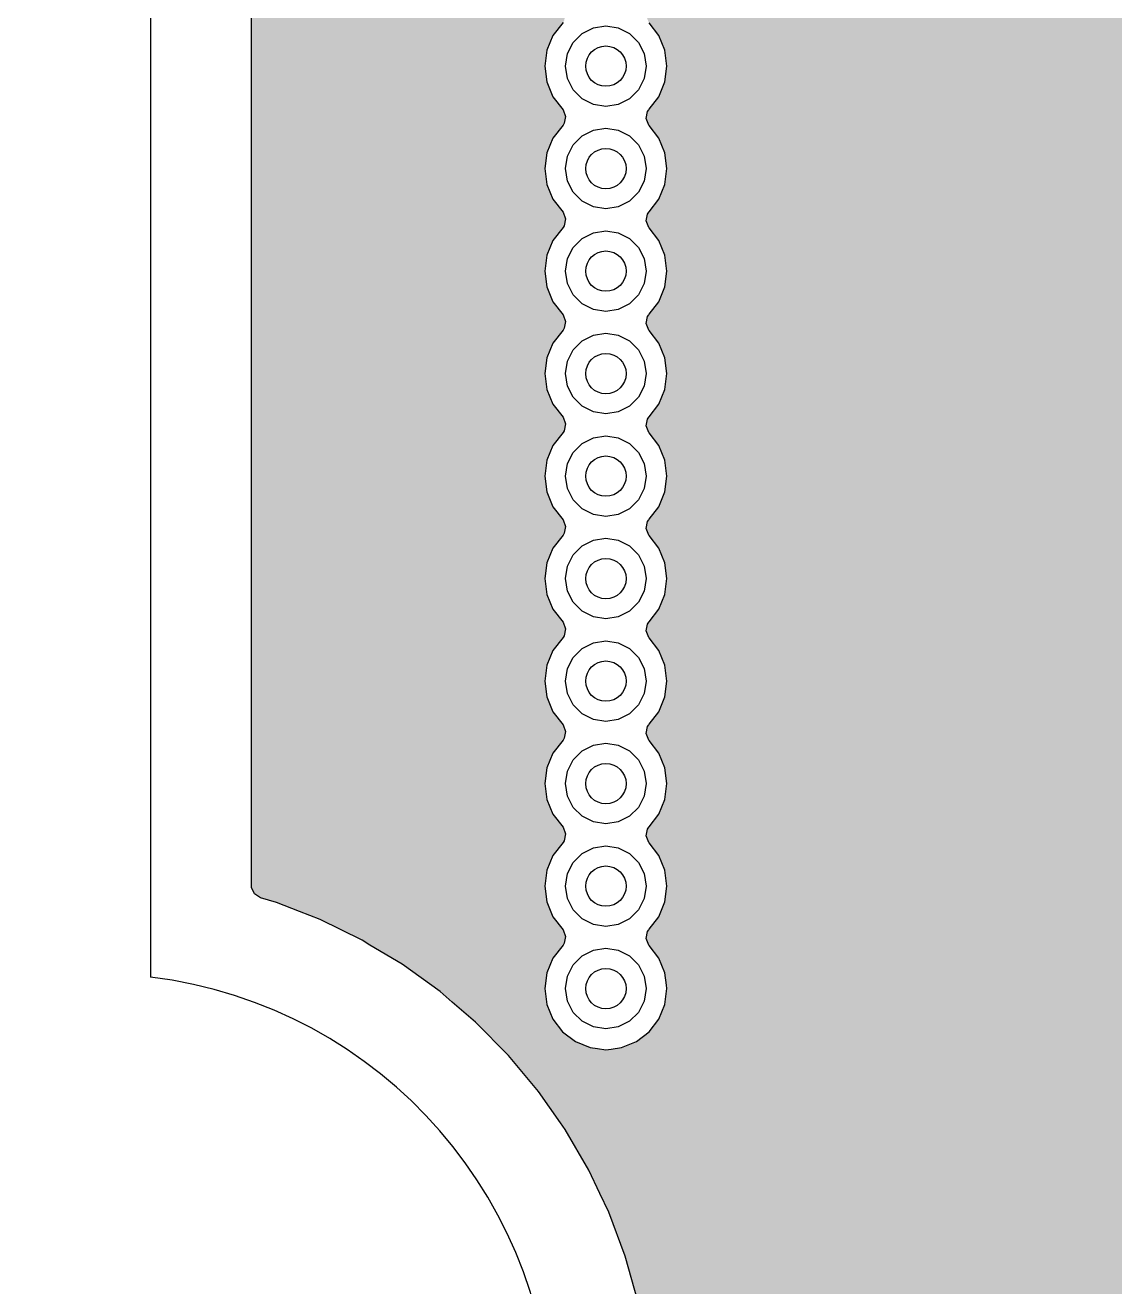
# Model space of a CAD drawing. Header units: millimetres. Extents: x -3894 to -3474, y -291 to 6.
# Drawn here: x -3571.62 to -3560.82, y -128.65 to -116.15 of the extents above; entities that cross this region are included whole.
import ezdxf

# ---------------------------------------------------------------- set-up
doc = ezdxf.new("R2010")
doc.units = ezdxf.units.MM
doc.layers.add('BLACK', color=7, linetype='Continuous')

msp = doc.modelspace()

# ---------------------------------------------------------------- hatches: boundary and pattern name
for points in [[(-3566.468, -113.504), (-3566.448, -113.347), (-3566.448, -113.347), (-3566.387, -113.201), (-3566.287, -113.072), (-3566.276, -113.054), (-3566.262, -112.986), (-3566.287, -112.921), (-3566.387, -112.791), (-3566.448, -112.645), (-3566.448, -112.645), (-3566.468, -112.488), (-3566.448, -112.331), (-3566.448, -112.331), (-3566.387, -112.185), (-3566.287, -112.056), (-3566.276, -112.038), (-3566.262, -111.97), (-3566.287, -111.905), (-3566.387, -111.775), (-3566.448, -111.629), (-3566.448, -111.629), (-3566.468, -111.472), (-3566.448, -111.315), (-3566.448, -111.315), (-3566.387, -111.169), (-3566.287, -111.04), (-3566.276, -111.022), (-3566.262, -110.954), (-3566.287, -110.889), (-3566.387, -110.759), (-3566.448, -110.613), (-3566.448, -110.613), (-3566.468, -110.456), (-3566.448, -110.299), (-3566.448, -110.299), (-3566.387, -110.153), (-3566.338, -110.089), (-3572.131, -110.089), (-3571.794, -110.403), (-3571.791, -110.406), (-3570.974, -111.119), (-3570.973, -111.12), (-3570.899, -111.183), (-3570.823, -111.247), (-3570.547, -111.525), (-3570.547, -111.525), (-3570.296, -111.826), (-3570.135, -112.057), (-3570.072, -112.148), (-3570.072, -112.148), (-3570.05, -112.185), (-3569.877, -112.488), (-3569.802, -112.648), (-3569.712, -112.843), (-3569.64, -113.042), (-3569.582, -113.201), (-3569.578, -113.212), (-3569.477, -113.59), (-3569.41, -113.977), (-3569.41, -113.977), (-3569.376, -114.367), (-3569.376, -114.583), (-3569.376, -120.234), (-3566.327, -120.234), (-3566.287, -120.184), (-3566.276, -120.166), (-3566.262, -120.098), (-3566.287, -120.033), (-3566.387, -119.903), (-3566.448, -119.757), (-3566.448, -119.757), (-3566.468, -119.6), (-3566.448, -119.443), (-3566.448, -119.443), (-3566.387, -119.297), (-3566.287, -119.168), (-3566.276, -119.15), (-3566.262, -119.082), (-3566.287, -119.017), (-3566.387, -118.887), (-3566.448, -118.741), (-3566.448, -118.741), (-3566.468, -118.584), (-3566.448, -118.427), (-3566.448, -118.427), (-3566.387, -118.281), (-3566.287, -118.152), (-3566.276, -118.134), (-3566.262, -118.066), (-3566.287, -118.001), (-3566.387, -117.871), (-3566.448, -117.725), (-3566.448, -117.725), (-3566.468, -117.568), (-3566.448, -117.411), (-3566.448, -117.411), (-3566.387, -117.265), (-3566.287, -117.136), (-3566.276, -117.118), (-3566.262, -117.05), (-3566.287, -116.985), (-3566.387, -116.855), (-3566.448, -116.709), (-3566.448, -116.709), (-3566.468, -116.552), (-3566.448, -116.395), (-3566.448, -116.395), (-3566.387, -116.249), (-3566.287, -116.12), (-3566.276, -116.102), (-3566.262, -116.034), (-3566.287, -115.969), (-3566.387, -115.839), (-3566.448, -115.693), (-3566.448, -115.693), (-3566.468, -115.536), (-3566.448, -115.379), (-3566.448, -115.379), (-3566.387, -115.233), (-3566.287, -115.104), (-3566.276, -115.086), (-3566.262, -115.018), (-3566.287, -114.953), (-3566.387, -114.823), (-3566.448, -114.677), (-3566.448, -114.677), (-3566.468, -114.52), (-3566.448, -114.363), (-3566.448, -114.363), (-3566.387, -114.217), (-3566.287, -114.088), (-3566.276, -114.07), (-3566.262, -114.002), (-3566.287, -113.937), (-3566.387, -113.807), (-3566.448, -113.661), (-3566.448, -113.661)], [(-3566.468, -122.648), (-3566.448, -122.491), (-3566.448, -122.491), (-3566.387, -122.345), (-3566.287, -122.216), (-3566.276, -122.198), (-3566.262, -122.13), (-3566.287, -122.065), (-3566.387, -121.935), (-3566.448, -121.789), (-3566.448, -121.789), (-3566.468, -121.632), (-3566.448, -121.475), (-3566.448, -121.475), (-3566.387, -121.329), (-3566.287, -121.2), (-3566.276, -121.182), (-3566.262, -121.114), (-3566.287, -121.049), (-3566.387, -120.919), (-3566.448, -120.773), (-3566.448, -120.773), (-3566.468, -120.616), (-3566.448, -120.459), (-3566.448, -120.459), (-3566.387, -120.313), (-3566.327, -120.234), (-3569.376, -120.234), (-3569.376, -124.677), (-3569.375, -124.694), (-3569.346, -124.758), (-3569.287, -124.796), (-3569.127, -124.843), (-3568.899, -124.933), (-3568.696, -125.012), (-3568.28, -125.216), (-3568.201, -125.264), (-3567.882, -125.455), (-3567.506, -125.726), (-3567.386, -125.829), (-3567.154, -126.028), (-3566.828, -126.358), (-3566.531, -126.714), (-3566.313, -127.026), (-3566.265, -127.093), (-3566.032, -127.494), (-3565.921, -127.728), (-3565.833, -127.913), (-3565.67, -128.347), (-3565.624, -128.509), (-3565.624, -126.247), (-3565.706, -126.281), (-3565.81, -126.295), (-3565.862, -126.302), (-3565.947, -126.291), (-3566.019, -126.281), (-3566.165, -126.221), (-3566.291, -126.124), (-3566.387, -125.999), (-3566.448, -125.853), (-3566.448, -125.853), (-3566.468, -125.696), (-3566.448, -125.539), (-3566.448, -125.539), (-3566.387, -125.393), (-3566.287, -125.264), (-3566.276, -125.246), (-3566.262, -125.178), (-3566.287, -125.113), (-3566.387, -124.983), (-3566.448, -124.837), (-3566.448, -124.837), (-3566.468, -124.68), (-3566.448, -124.523), (-3566.448, -124.523), (-3566.387, -124.377), (-3566.287, -124.248), (-3566.276, -124.23), (-3566.262, -124.162), (-3566.287, -124.097), (-3566.387, -123.967), (-3566.448, -123.821), (-3566.448, -123.821), (-3566.468, -123.664), (-3566.448, -123.507), (-3566.448, -123.507), (-3566.387, -123.361), (-3566.287, -123.232), (-3566.276, -123.214), (-3566.262, -123.146), (-3566.287, -123.081), (-3566.387, -122.951), (-3566.448, -122.805), (-3566.448, -122.805)]]:
    msp.add_hatch(color=256).paths.add_polyline_path(points)
h = msp.add_hatch(color=256)
h.paths.add_polyline_path([(-3553.337, -110.089), (-3565.387, -110.089), (-3565.338, -110.153), (-3565.277, -110.299), (-3565.257, -110.456), (-3565.277, -110.613), (-3565.338, -110.759), (-3565.437, -110.889), (-3565.449, -110.906), (-3565.463, -110.974), (-3565.437, -111.04), (-3565.338, -111.169), (-3565.277, -111.315), (-3565.261, -111.436), (-3565.257, -111.472), (-3565.277, -111.629), (-3565.338, -111.775), (-3565.437, -111.905), (-3565.449, -111.922), (-3565.463, -111.99), (-3565.437, -112.056), (-3565.338, -112.185), (-3565.277, -112.331), (-3565.257, -112.488), (-3565.257, -112.488), (-3565.277, -112.645), (-3565.338, -112.791), (-3565.437, -112.921), (-3565.449, -112.938), (-3565.463, -113.006), (-3565.437, -113.072), (-3565.338, -113.201), (-3565.277, -113.347), (-3565.257, -113.504), (-3565.277, -113.661), (-3565.338, -113.807), (-3565.437, -113.937), (-3565.449, -113.954), (-3565.463, -114.022), (-3565.437, -114.088), (-3565.338, -114.217), (-3565.277, -114.363), (-3565.257, -114.52), (-3565.277, -114.677), (-3565.338, -114.823), (-3565.437, -114.953), (-3565.449, -114.97), (-3565.463, -115.038), (-3565.437, -115.104), (-3565.338, -115.233), (-3565.277, -115.379), (-3565.257, -115.536), (-3565.277, -115.693), (-3565.338, -115.839), (-3565.437, -115.969), (-3565.449, -115.986), (-3565.463, -116.054), (-3565.437, -116.12), (-3565.338, -116.249), (-3565.277, -116.395), (-3565.257, -116.552), (-3565.277, -116.709), (-3565.338, -116.855), (-3565.437, -116.985), (-3565.449, -117.002), (-3565.463, -117.07), (-3565.437, -117.136), (-3565.338, -117.265), (-3565.277, -117.411), (-3565.257, -117.568), (-3565.277, -117.725), (-3565.338, -117.871), (-3565.437, -118.001), (-3565.449, -118.018), (-3565.463, -118.086), (-3565.437, -118.152), (-3565.338, -118.281), (-3565.277, -118.427), (-3565.257, -118.584), (-3565.277, -118.741), (-3565.338, -118.887), (-3565.437, -119.017), (-3565.449, -119.034), (-3565.463, -119.102), (-3565.437, -119.168), (-3565.338, -119.297), (-3565.277, -119.443), (-3565.257, -119.6), (-3565.277, -119.757), (-3565.338, -119.903), (-3565.437, -120.033), (-3565.449, -120.05), (-3565.463, -120.118), (-3565.437, -120.184), (-3565.398, -120.234), (-3553.337, -120.234)])
h.paths.add_polyline_path([(-3555.018, -115.379), (-3555.018, -115.379), (-3554.957, -115.233), (-3554.861, -115.108), (-3554.735, -115.011), (-3554.589, -114.951), (-3554.589, -114.951), (-3554.432, -114.93), (-3554.276, -114.951), (-3554.276, -114.951), (-3554.13, -115.011), (-3554.004, -115.108), (-3553.908, -115.233), (-3553.847, -115.379), (-3553.827, -115.536), (-3553.847, -115.693), (-3553.908, -115.839), (-3554.004, -115.964), (-3554.13, -116.061), (-3554.276, -116.121), (-3554.38, -116.135), (-3554.432, -116.142), (-3554.511, -116.131), (-3554.589, -116.121), (-3554.735, -116.061), (-3554.861, -115.964), (-3554.957, -115.839), (-3555.018, -115.693), (-3555.018, -115.693), (-3555.038, -115.536)], flags=16)
h.paths.add_polyline_path([(-3554.832, -115.536), (-3554.813, -115.412), (-3554.756, -115.301), (-3554.668, -115.212), (-3554.556, -115.156), (-3554.432, -115.136), (-3554.309, -115.156), (-3554.197, -115.212), (-3554.109, -115.301), (-3554.052, -115.412), (-3554.032, -115.536), (-3554.052, -115.66), (-3554.109, -115.771), (-3554.197, -115.86), (-3554.309, -115.916), (-3554.432, -115.936), (-3554.556, -115.916), (-3554.668, -115.86), (-3554.756, -115.771), (-3554.813, -115.66)], flags=0)
h.paths.add_polyline_path([(-3554.232, -115.536, -1), (-3554.632, -115.536, -1)], flags=0)
h.paths.add_polyline_path([(-3554.861, -117.14), (-3554.735, -117.043), (-3554.589, -116.983), (-3554.589, -116.983), (-3554.432, -116.962), (-3554.276, -116.983), (-3554.276, -116.983), (-3554.13, -117.043), (-3554.004, -117.14), (-3553.908, -117.265), (-3553.847, -117.411), (-3553.827, -117.568), (-3553.847, -117.725), (-3553.908, -117.871), (-3554.004, -117.996), (-3554.13, -118.093), (-3554.276, -118.153), (-3554.38, -118.167), (-3554.432, -118.174), (-3554.511, -118.163), (-3554.589, -118.153), (-3554.735, -118.093), (-3554.861, -117.996), (-3554.957, -117.871), (-3555.018, -117.725), (-3555.018, -117.725), (-3555.038, -117.568), (-3555.018, -117.411), (-3555.018, -117.411), (-3554.957, -117.265)], flags=16)
h.paths.add_polyline_path([(-3554.861, -113.932), (-3554.957, -113.807), (-3554.976, -113.76), (-3555.018, -113.661), (-3555.018, -113.661), (-3555.038, -113.504), (-3555.018, -113.347), (-3555.018, -113.347), (-3554.957, -113.201), (-3554.861, -113.076), (-3554.735, -112.979), (-3554.589, -112.919), (-3554.589, -112.919), (-3554.432, -112.898), (-3554.276, -112.919), (-3554.276, -112.919), (-3554.13, -112.979), (-3554.004, -113.076), (-3553.908, -113.201), (-3553.847, -113.347), (-3553.827, -113.504), (-3553.847, -113.661), (-3553.908, -113.807), (-3554.004, -113.932), (-3554.13, -114.029), (-3554.276, -114.089), (-3554.38, -114.103), (-3554.432, -114.11), (-3554.511, -114.099), (-3554.589, -114.089), (-3554.735, -114.029)], flags=16)
h.paths.add_polyline_path([(-3554.756, -117.333), (-3554.668, -117.244), (-3554.556, -117.188), (-3554.432, -117.168), (-3554.309, -117.188), (-3554.197, -117.244), (-3554.109, -117.333), (-3554.052, -117.444), (-3554.032, -117.568), (-3554.052, -117.692), (-3554.109, -117.803), (-3554.197, -117.892), (-3554.309, -117.948), (-3554.432, -117.968), (-3554.556, -117.948), (-3554.668, -117.892), (-3554.756, -117.803), (-3554.813, -117.692), (-3554.832, -117.568), (-3554.813, -117.444)], flags=0)
h.paths.add_polyline_path([(-3554.756, -113.739), (-3554.813, -113.628), (-3554.832, -113.504), (-3554.813, -113.38), (-3554.756, -113.269), (-3554.668, -113.18), (-3554.556, -113.124), (-3554.432, -113.104), (-3554.309, -113.124), (-3554.197, -113.18), (-3554.109, -113.269), (-3554.052, -113.38), (-3554.032, -113.504), (-3554.052, -113.628), (-3554.109, -113.739), (-3554.197, -113.828), (-3554.309, -113.884), (-3554.432, -113.904), (-3554.556, -113.884), (-3554.668, -113.828)], flags=0)
h.paths.add_polyline_path([(-3554.232, -117.568, -1), (-3554.632, -117.568, -1)], flags=0)
h.paths.add_polyline_path([(-3554.632, -113.504, -1), (-3554.232, -113.504, -1)], flags=0)
h.paths.add_polyline_path([(-3560.22, -115.536, -1), (-3559.82, -115.536, -1)], flags=16)
h.paths.add_polyline_path([(-3559.82, -117.568, -1), (-3560.22, -117.568, -1)], flags=16)
h.paths.add_polyline_path([(-3560.22, -113.504, -1), (-3559.82, -113.504, -1)], flags=16)
h.paths.add_polyline_path([(-3554.735, -119.075), (-3554.589, -119.015), (-3554.589, -119.015), (-3554.432, -118.994), (-3554.276, -119.015), (-3554.276, -119.015), (-3554.13, -119.075), (-3554.004, -119.172), (-3553.908, -119.297), (-3553.847, -119.443), (-3553.827, -119.6), (-3553.847, -119.757), (-3553.908, -119.903), (-3554.004, -120.028), (-3554.13, -120.125), (-3554.276, -120.185), (-3554.38, -120.199), (-3554.432, -120.206), (-3554.511, -120.195), (-3554.589, -120.185), (-3554.735, -120.125), (-3554.861, -120.028), (-3554.957, -119.903), (-3555.018, -119.757), (-3555.018, -119.757), (-3555.038, -119.6), (-3555.018, -119.443), (-3555.018, -119.443), (-3554.957, -119.297), (-3554.861, -119.172)], flags=16)
h.paths.add_polyline_path([(-3554.668, -119.276), (-3554.556, -119.22), (-3554.432, -119.2), (-3554.309, -119.22), (-3554.197, -119.276), (-3554.109, -119.365), (-3554.052, -119.476), (-3554.032, -119.6), (-3554.052, -119.724), (-3554.109, -119.835), (-3554.197, -119.924), (-3554.309, -119.98), (-3554.432, -120), (-3554.556, -119.98), (-3554.668, -119.924), (-3554.756, -119.835), (-3554.813, -119.724), (-3554.832, -119.6), (-3554.813, -119.476), (-3554.756, -119.365)], flags=0)
h.paths.add_polyline_path([(-3554.735, -111.997), (-3554.861, -111.9), (-3554.957, -111.775), (-3555.018, -111.629), (-3555.018, -111.629), (-3555.038, -111.472), (-3555.018, -111.315), (-3555.018, -111.315), (-3554.957, -111.169), (-3554.861, -111.044), (-3554.735, -110.947), (-3554.589, -110.887), (-3554.589, -110.887), (-3554.432, -110.866), (-3554.276, -110.887), (-3554.276, -110.887), (-3554.13, -110.947), (-3554.004, -111.044), (-3553.908, -111.169), (-3553.847, -111.315), (-3553.831, -111.436), (-3553.827, -111.472), (-3553.847, -111.629), (-3553.908, -111.775), (-3554.004, -111.9), (-3554.13, -111.997), (-3554.276, -112.057), (-3554.38, -112.071), (-3554.432, -112.078), (-3554.511, -112.067), (-3554.589, -112.057)], flags=16)
h.paths.add_polyline_path([(-3554.232, -119.6, -1), (-3554.632, -119.6, -1)], flags=0)
h.paths.add_polyline_path([(-3554.668, -111.796), (-3554.756, -111.707), (-3554.813, -111.596), (-3554.832, -111.472), (-3554.813, -111.348), (-3554.756, -111.237), (-3554.668, -111.148), (-3554.556, -111.092), (-3554.432, -111.072), (-3554.309, -111.092), (-3554.197, -111.148), (-3554.109, -111.237), (-3554.052, -111.348), (-3554.032, -111.472), (-3554.052, -111.596), (-3554.109, -111.707), (-3554.197, -111.796), (-3554.309, -111.852), (-3554.432, -111.872), (-3554.556, -111.852)], flags=0)
h.paths.add_polyline_path([(-3554.632, -111.472, -1), (-3554.232, -111.472, -1)], flags=0)
h.paths.add_polyline_path([(-3559.82, -119.6, -1), (-3560.22, -119.6, -1)], flags=16)
h.paths.add_polyline_path([(-3560.22, -111.472, -1), (-3559.82, -111.472, -1)], flags=16)
h = msp.add_hatch(color=256)
h.paths.add_polyline_path([(-3553.337, -120.234), (-3565.398, -120.234), (-3565.338, -120.313), (-3565.277, -120.459), (-3565.257, -120.616), (-3565.277, -120.773), (-3565.338, -120.919), (-3565.437, -121.049), (-3565.449, -121.066), (-3565.463, -121.134), (-3565.437, -121.2), (-3565.338, -121.329), (-3565.277, -121.475), (-3565.257, -121.632), (-3565.277, -121.789), (-3565.338, -121.935), (-3565.437, -122.065), (-3565.449, -122.082), (-3565.463, -122.15), (-3565.437, -122.216), (-3565.338, -122.345), (-3565.277, -122.491), (-3565.257, -122.648), (-3565.277, -122.805), (-3565.338, -122.951), (-3565.437, -123.081), (-3565.449, -123.098), (-3565.463, -123.166), (-3565.437, -123.232), (-3565.338, -123.361), (-3565.277, -123.507), (-3565.257, -123.664), (-3565.277, -123.821), (-3565.338, -123.967), (-3565.437, -124.097), (-3565.449, -124.114), (-3565.463, -124.182), (-3565.437, -124.248), (-3565.338, -124.377), (-3565.277, -124.523), (-3565.257, -124.68), (-3565.277, -124.837), (-3565.338, -124.983), (-3565.437, -125.113), (-3565.449, -125.13), (-3565.463, -125.198), (-3565.437, -125.264), (-3565.338, -125.393), (-3565.277, -125.539), (-3565.277, -125.539), (-3565.261, -125.66), (-3565.257, -125.696), (-3565.277, -125.853), (-3565.338, -125.999), (-3565.434, -126.124), (-3565.56, -126.221), (-3565.624, -126.247), (-3565.624, -128.509), (-3565.544, -128.793), (-3565.456, -129.248), (-3565.418, -129.603), (-3565.406, -129.709), (-3565.405, -129.76), (-3565.395, -130.172), (-3565.423, -130.635), (-3565.479, -131.02), (-3553.337, -131.02)])
h.paths.add_polyline_path([(-3560.22, -123.664, -1), (-3559.82, -123.664, -1)], flags=16)
h.paths.add_polyline_path([(-3559.82, -125.696, -1), (-3560.22, -125.696, -1)], flags=16)
h.paths.add_polyline_path([(-3555.018, -123.507), (-3555.018, -123.507), (-3554.957, -123.361), (-3554.861, -123.236), (-3554.735, -123.139), (-3554.589, -123.079), (-3554.589, -123.079), (-3554.432, -123.058), (-3554.276, -123.079), (-3554.276, -123.079), (-3554.13, -123.139), (-3554.004, -123.236), (-3553.908, -123.361), (-3553.847, -123.507), (-3553.827, -123.664), (-3553.847, -123.821), (-3553.908, -123.967), (-3554.004, -124.092), (-3554.108, -124.172), (-3554.13, -124.189), (-3554.276, -124.249), (-3554.38, -124.263), (-3554.432, -124.27), (-3554.511, -124.259), (-3554.589, -124.249), (-3554.735, -124.189), (-3554.861, -124.092), (-3554.957, -123.967), (-3555.018, -123.821), (-3555.018, -123.821), (-3555.038, -123.664)], flags=16)
h.paths.add_polyline_path([(-3560.22, -121.632, -1), (-3559.82, -121.632, -1)], flags=16)
h.paths.add_polyline_path([(-3554.832, -123.664), (-3554.813, -123.54), (-3554.756, -123.429), (-3554.668, -123.34), (-3554.556, -123.284), (-3554.432, -123.264), (-3554.309, -123.284), (-3554.197, -123.34), (-3554.109, -123.429), (-3554.052, -123.54), (-3554.032, -123.664), (-3554.052, -123.788), (-3554.109, -123.899), (-3554.197, -123.988), (-3554.309, -124.044), (-3554.432, -124.064), (-3554.556, -124.044), (-3554.668, -123.988), (-3554.756, -123.899), (-3554.813, -123.788)], flags=0)
h.paths.add_polyline_path([(-3554.232, -123.664, -1), (-3554.632, -123.664, -1)], flags=0)
h.paths.add_polyline_path([(-3554.957, -125.393), (-3554.861, -125.268), (-3554.735, -125.171), (-3554.589, -125.111), (-3554.589, -125.111), (-3554.432, -125.09), (-3554.276, -125.111), (-3554.276, -125.111), (-3554.13, -125.171), (-3554.004, -125.268), (-3553.908, -125.393), (-3553.847, -125.539), (-3553.847, -125.539), (-3553.831, -125.66), (-3553.827, -125.696), (-3553.847, -125.853), (-3553.908, -125.999), (-3554.004, -126.124), (-3554.13, -126.221), (-3554.276, -126.281), (-3554.38, -126.295), (-3554.432, -126.302), (-3554.517, -126.291), (-3554.589, -126.281), (-3554.735, -126.221), (-3554.861, -126.124), (-3554.957, -125.999), (-3555.018, -125.853), (-3555.018, -125.853), (-3555.038, -125.696), (-3555.018, -125.539), (-3555.018, -125.539)], flags=16)
h.paths.add_polyline_path([(-3554.957, -121.935), (-3555.018, -121.789), (-3555.018, -121.789), (-3555.038, -121.632), (-3555.018, -121.475), (-3555.018, -121.475), (-3554.957, -121.329), (-3554.861, -121.204), (-3554.735, -121.107), (-3554.589, -121.047), (-3554.589, -121.047), (-3554.432, -121.026), (-3554.276, -121.047), (-3554.276, -121.047), (-3554.13, -121.107), (-3554.004, -121.204), (-3553.908, -121.329), (-3553.847, -121.475), (-3553.827, -121.632), (-3553.847, -121.789), (-3553.908, -121.935), (-3554.004, -122.06), (-3554.13, -122.157), (-3554.276, -122.217), (-3554.38, -122.231), (-3554.432, -122.238), (-3554.511, -122.227), (-3554.589, -122.217), (-3554.735, -122.157), (-3554.861, -122.06)], flags=16)
h.paths.add_polyline_path([(-3554.756, -125.461), (-3554.668, -125.372), (-3554.556, -125.316), (-3554.432, -125.296), (-3554.309, -125.316), (-3554.197, -125.372), (-3554.109, -125.461), (-3554.052, -125.572), (-3554.032, -125.696), (-3554.052, -125.82), (-3554.109, -125.931), (-3554.197, -126.02), (-3554.309, -126.076), (-3554.432, -126.096), (-3554.556, -126.076), (-3554.668, -126.02), (-3554.756, -125.931), (-3554.813, -125.82), (-3554.832, -125.696), (-3554.813, -125.572)], flags=0)
h.paths.add_polyline_path([(-3554.756, -121.867), (-3554.813, -121.756), (-3554.832, -121.632), (-3554.813, -121.508), (-3554.756, -121.397), (-3554.668, -121.308), (-3554.556, -121.252), (-3554.432, -121.232), (-3554.309, -121.252), (-3554.197, -121.308), (-3554.109, -121.397), (-3554.052, -121.508), (-3554.032, -121.632), (-3554.052, -121.756), (-3554.109, -121.867), (-3554.197, -121.956), (-3554.309, -122.012), (-3554.432, -122.032), (-3554.556, -122.012), (-3554.668, -121.956)], flags=0)
h.paths.add_polyline_path([(-3554.232, -125.696, -1), (-3554.632, -125.696, -1)], flags=0)
h.paths.add_polyline_path([(-3554.632, -121.632, -1), (-3554.232, -121.632, -1)], flags=0)
h.paths.add_polyline_path([(-3559.82, -127.728, -1), (-3560.22, -127.728, -1)], flags=16)
h.paths.add_polyline_path([(-3554.861, -127.3), (-3554.735, -127.203), (-3554.589, -127.143), (-3554.589, -127.143), (-3554.432, -127.122), (-3554.276, -127.143), (-3554.276, -127.143), (-3554.158, -127.192), (-3554.13, -127.203), (-3554.004, -127.3), (-3553.908, -127.425), (-3553.847, -127.571), (-3553.827, -127.728), (-3553.847, -127.885), (-3553.908, -128.031), (-3554.004, -128.156), (-3554.13, -128.253), (-3554.276, -128.313), (-3554.38, -128.327), (-3554.432, -128.334), (-3554.511, -128.323), (-3554.589, -128.313), (-3554.735, -128.253), (-3554.861, -128.156), (-3554.957, -128.031), (-3555.018, -127.885), (-3555.018, -127.885), (-3555.038, -127.728), (-3555.018, -127.571), (-3555.018, -127.571), (-3554.957, -127.425)], flags=16)
h.paths.add_polyline_path([(-3554.668, -127.404), (-3554.556, -127.348), (-3554.432, -127.328), (-3554.309, -127.348), (-3554.197, -127.404), (-3554.109, -127.493), (-3554.052, -127.604), (-3554.032, -127.728), (-3554.052, -127.852), (-3554.109, -127.963), (-3554.197, -128.052), (-3554.309, -128.108), (-3554.432, -128.128), (-3554.556, -128.108), (-3554.668, -128.052), (-3554.756, -127.963), (-3554.813, -127.852), (-3554.832, -127.728), (-3554.813, -127.604), (-3554.756, -127.493)], flags=0)
h.paths.add_polyline_path([(-3554.232, -127.728, -1), (-3554.632, -127.728, -1)], flags=0)
h.paths.add_polyline_path([(-3559.82, -129.76, -1), (-3560.22, -129.76, -1)], flags=16)
h.paths.add_polyline_path([(-3554.735, -129.235), (-3554.589, -129.175), (-3554.589, -129.175), (-3554.432, -129.154), (-3554.276, -129.175), (-3554.276, -129.175), (-3554.2, -129.207), (-3554.13, -129.235), (-3554.004, -129.332), (-3553.908, -129.457), (-3553.847, -129.603), (-3553.827, -129.76), (-3553.847, -129.917), (-3553.908, -130.063), (-3554.004, -130.188), (-3554.13, -130.285), (-3554.276, -130.345), (-3554.38, -130.359), (-3554.432, -130.366), (-3554.511, -130.355), (-3554.589, -130.345), (-3554.735, -130.285), (-3554.861, -130.188), (-3554.957, -130.063), (-3555.018, -129.917), (-3555.018, -129.917), (-3555.038, -129.76), (-3555.018, -129.603), (-3555.018, -129.603), (-3554.957, -129.457), (-3554.861, -129.332)], flags=16)
h.paths.add_polyline_path([(-3554.668, -129.436), (-3554.556, -129.38), (-3554.432, -129.36), (-3554.309, -129.38), (-3554.197, -129.436), (-3554.109, -129.525), (-3554.052, -129.636), (-3554.032, -129.76), (-3554.052, -129.884), (-3554.109, -129.995), (-3554.197, -130.084), (-3554.309, -130.14), (-3554.432, -130.16), (-3554.556, -130.14), (-3554.668, -130.084), (-3554.756, -129.995), (-3554.813, -129.884), (-3554.832, -129.76), (-3554.813, -129.636), (-3554.756, -129.525)], flags=0)
h.paths.add_polyline_path([(-3554.232, -129.76, -1), (-3554.632, -129.76, -1)], flags=0)

# ---------------------------------------------------------------- linework, layer by layer
at = {"layer": 'BLACK', "linetype": 'Continuous'}
for p, q in [((-3570.377, -114.563), (-3570.377, -125.582)), ((-3569.376, -124.677), (-3569.376, -114.583)), ((-3566.287, -116.12), (-3566.387, -116.249)), ((-3565.986, -116.172), (-3565.862, -116.152)), ((-3565.862, -116.152), (-3565.739, -116.172)), ((-3565.338, -116.249), (-3565.434, -116.124)), ((-3566.387, -116.249), (-3566.448, -116.395)), ((-3566.186, -116.317), (-3566.098, -116.228)), ((-3566.098, -116.228), (-3565.986, -116.172)), ((-3565.739, -116.172), (-3565.627, -116.228)), ((-3565.627, -116.228), (-3565.539, -116.317)), ((-3565.277, -116.395), (-3565.338, -116.249)), ((-3566.448, -116.395), (-3566.468, -116.552)), ((-3566.448, -116.395), (-3566.448, -116.395)), ((-3566.243, -116.428), (-3566.186, -116.317)), ((-3565.539, -116.317), (-3565.482, -116.428)), ((-3565.257, -116.552), (-3565.277, -116.395)), ((-3566.262, -116.552), (-3566.243, -116.428)), ((-3565.482, -116.428), (-3565.462, -116.552)), ((-3566.468, -116.552), (-3566.468, -116.552)), ((-3566.468, -116.552), (-3566.448, -116.709)), ((-3566.243, -116.676), (-3566.262, -116.552)), ((-3565.462, -116.552), (-3565.482, -116.676)), ((-3565.277, -116.709), (-3565.257, -116.552)), ((-3566.448, -116.709), (-3566.448, -116.709)), ((-3566.448, -116.709), (-3566.387, -116.855)), ((-3566.186, -116.787), (-3566.243, -116.676)), ((-3566.098, -116.876), (-3566.186, -116.787)), ((-3565.539, -116.787), (-3565.627, -116.876)), ((-3565.482, -116.676), (-3565.539, -116.787)), ((-3565.338, -116.855), (-3565.277, -116.709)), ((-3566.387, -116.855), (-3566.287, -116.985)), ((-3565.986, -116.932), (-3566.098, -116.876)), ((-3565.627, -116.876), (-3565.739, -116.932)), ((-3565.434, -116.98), (-3565.338, -116.855)), ((-3566.287, -116.985), (-3566.262, -117.05)), ((-3565.862, -116.952), (-3565.986, -116.932)), ((-3565.739, -116.932), (-3565.862, -116.952)), ((-3565.463, -117.07), (-3565.449, -117.002)), ((-3565.449, -117.002), (-3565.437, -116.985)), ((-3565.437, -116.985), (-3565.434, -116.98)), ((-3565.434, -116.98), (-3565.434, -116.98)), ((-3566.287, -117.136), (-3566.387, -117.265)), ((-3566.276, -117.118), (-3566.287, -117.136)), ((-3566.262, -117.05), (-3566.276, -117.118)), ((-3565.437, -117.136), (-3565.463, -117.07)), ((-3565.434, -117.14), (-3565.437, -117.136)), ((-3565.338, -117.265), (-3565.434, -117.14)), ((-3565.434, -117.14), (-3565.434, -117.14)), ((-3566.387, -117.265), (-3566.448, -117.411)), ((-3566.186, -117.333), (-3566.098, -117.244)), ((-3566.098, -117.244), (-3565.986, -117.188)), ((-3565.986, -117.188), (-3565.862, -117.168)), ((-3565.862, -117.168), (-3565.739, -117.188)), ((-3565.739, -117.188), (-3565.627, -117.244)), ((-3565.627, -117.244), (-3565.539, -117.333)), ((-3565.277, -117.411), (-3565.338, -117.265)), ((-3566.448, -117.411), (-3566.468, -117.568)), ((-3566.448, -117.411), (-3566.448, -117.411)), ((-3566.243, -117.444), (-3566.186, -117.333)), ((-3565.539, -117.333), (-3565.482, -117.444)), ((-3565.257, -117.568), (-3565.277, -117.411)), ((-3566.262, -117.568), (-3566.243, -117.444)), ((-3565.482, -117.444), (-3565.462, -117.568)), ((-3566.468, -117.568), (-3566.468, -117.568)), ((-3566.468, -117.568), (-3566.448, -117.725)), ((-3566.243, -117.692), (-3566.262, -117.568)), ((-3565.462, -117.568), (-3565.482, -117.692)), ((-3565.277, -117.725), (-3565.257, -117.568)), ((-3565.257, -117.568), (-3565.257, -117.568)), ((-3566.448, -117.725), (-3566.448, -117.725)), ((-3566.448, -117.725), (-3566.387, -117.871)), ((-3566.186, -117.803), (-3566.243, -117.692)), ((-3565.482, -117.692), (-3565.539, -117.803)), ((-3565.338, -117.871), (-3565.277, -117.725)), ((-3566.387, -117.871), (-3566.287, -118.001)), ((-3566.098, -117.892), (-3566.186, -117.803)), ((-3565.986, -117.948), (-3566.098, -117.892)), ((-3565.627, -117.892), (-3565.739, -117.948)), ((-3565.539, -117.803), (-3565.627, -117.892)), ((-3565.434, -117.996), (-3565.338, -117.871)), ((-3566.287, -118.001), (-3566.262, -118.066)), ((-3565.862, -117.968), (-3565.986, -117.948)), ((-3565.739, -117.948), (-3565.862, -117.968)), ((-3565.463, -118.086), (-3565.449, -118.018)), ((-3565.449, -118.018), (-3565.437, -118.001)), ((-3565.437, -118.001), (-3565.434, -117.996)), ((-3565.434, -117.996), (-3565.434, -117.996)), ((-3566.287, -118.152), (-3566.387, -118.281)), ((-3566.276, -118.134), (-3566.287, -118.152)), ((-3566.262, -118.066), (-3566.276, -118.134)), ((-3565.437, -118.152), (-3565.463, -118.086)), ((-3565.434, -118.156), (-3565.437, -118.152)), ((-3565.338, -118.281), (-3565.434, -118.156)), ((-3565.434, -118.156), (-3565.434, -118.156)), ((-3566.387, -118.281), (-3566.448, -118.427)), ((-3566.186, -118.349), (-3566.098, -118.26)), ((-3566.098, -118.26), (-3565.986, -118.204)), ((-3565.986, -118.204), (-3565.862, -118.184)), ((-3565.862, -118.184), (-3565.739, -118.204)), ((-3565.739, -118.204), (-3565.627, -118.26)), ((-3565.627, -118.26), (-3565.539, -118.349)), ((-3565.277, -118.427), (-3565.338, -118.281)), ((-3566.243, -118.46), (-3566.186, -118.349)), ((-3565.539, -118.349), (-3565.482, -118.46)), ((-3566.448, -118.427), (-3566.468, -118.584)), ((-3566.448, -118.427), (-3566.448, -118.427)), ((-3566.262, -118.584), (-3566.243, -118.46)), ((-3565.482, -118.46), (-3565.462, -118.584)), ((-3565.257, -118.584), (-3565.277, -118.427)), ((-3566.468, -118.584), (-3566.468, -118.584)), ((-3566.468, -118.584), (-3566.448, -118.741)), ((-3566.243, -118.708), (-3566.262, -118.584)), ((-3565.462, -118.584), (-3565.482, -118.708)), ((-3565.277, -118.741), (-3565.257, -118.584)), ((-3566.448, -118.741), (-3566.448, -118.741)), ((-3566.448, -118.741), (-3566.387, -118.887)), ((-3566.186, -118.819), (-3566.243, -118.708)), ((-3565.482, -118.708), (-3565.539, -118.819)), ((-3565.338, -118.887), (-3565.277, -118.741)), ((-3566.387, -118.887), (-3566.287, -119.017)), ((-3566.098, -118.908), (-3566.186, -118.819)), ((-3565.986, -118.964), (-3566.098, -118.908)), ((-3565.627, -118.908), (-3565.739, -118.964)), ((-3565.539, -118.819), (-3565.627, -118.908)), ((-3565.434, -119.012), (-3565.338, -118.887)), ((-3566.287, -119.017), (-3566.262, -119.082)), ((-3565.862, -118.984), (-3565.986, -118.964)), ((-3565.739, -118.964), (-3565.862, -118.984)), ((-3565.463, -119.102), (-3565.449, -119.034)), ((-3565.449, -119.034), (-3565.437, -119.017)), ((-3565.437, -119.017), (-3565.434, -119.012)), ((-3565.434, -119.012), (-3565.434, -119.012)), ((-3566.276, -119.15), (-3566.287, -119.168)), ((-3566.262, -119.082), (-3566.276, -119.15)), ((-3565.437, -119.168), (-3565.463, -119.102)), ((-3566.287, -119.168), (-3566.387, -119.297)), ((-3566.186, -119.365), (-3566.098, -119.276)), ((-3566.098, -119.276), (-3565.986, -119.22)), ((-3565.986, -119.22), (-3565.862, -119.2)), ((-3565.862, -119.2), (-3565.739, -119.22)), ((-3565.739, -119.22), (-3565.627, -119.276)), ((-3565.627, -119.276), (-3565.539, -119.365)), ((-3565.434, -119.172), (-3565.437, -119.168)), ((-3565.338, -119.297), (-3565.434, -119.172)), ((-3565.434, -119.172), (-3565.434, -119.172)), ((-3566.387, -119.297), (-3566.448, -119.443)), ((-3566.243, -119.476), (-3566.186, -119.365)), ((-3565.539, -119.365), (-3565.482, -119.476)), ((-3565.277, -119.443), (-3565.338, -119.297)), ((-3566.448, -119.443), (-3566.468, -119.6)), ((-3566.448, -119.443), (-3566.448, -119.443)), ((-3566.262, -119.6), (-3566.243, -119.476)), ((-3565.482, -119.476), (-3565.462, -119.6)), ((-3565.257, -119.6), (-3565.277, -119.443)), ((-3566.468, -119.6), (-3566.468, -119.6)), ((-3566.468, -119.6), (-3566.448, -119.757)), ((-3566.243, -119.724), (-3566.262, -119.6)), ((-3565.462, -119.6), (-3565.482, -119.724)), ((-3565.277, -119.757), (-3565.257, -119.6)), ((-3565.257, -119.6), (-3565.257, -119.6)), ((-3566.448, -119.757), (-3566.448, -119.757)), ((-3566.448, -119.757), (-3566.387, -119.903)), ((-3566.186, -119.835), (-3566.243, -119.724)), ((-3565.482, -119.724), (-3565.539, -119.835)), ((-3565.338, -119.903), (-3565.277, -119.757)), ((-3566.387, -119.903), (-3566.287, -120.033)), ((-3566.098, -119.924), (-3566.186, -119.835)), ((-3565.539, -119.835), (-3565.627, -119.924)), ((-3565.434, -120.028), (-3565.338, -119.903)), ((-3566.287, -120.033), (-3566.262, -120.098)), ((-3565.986, -119.98), (-3566.098, -119.924)), ((-3565.862, -120), (-3565.986, -119.98)), ((-3565.739, -119.98), (-3565.862, -120)), ((-3565.627, -119.924), (-3565.739, -119.98)), ((-3565.449, -120.05), (-3565.437, -120.033)), ((-3565.437, -120.033), (-3565.434, -120.028)), ((-3565.434, -120.028), (-3565.434, -120.028)), ((-3566.262, -120.098), (-3566.276, -120.166)), ((-3565.463, -120.118), (-3565.449, -120.05)), ((-3565.437, -120.184), (-3565.463, -120.118)), ((-3566.287, -120.184), (-3566.387, -120.313)), ((-3566.276, -120.166), (-3566.287, -120.184)), ((-3566.098, -120.292), (-3565.986, -120.236)), ((-3565.986, -120.236), (-3565.862, -120.216)), ((-3565.862, -120.216), (-3565.739, -120.236)), ((-3565.739, -120.236), (-3565.627, -120.292)), ((-3565.434, -120.188), (-3565.437, -120.184)), ((-3565.338, -120.313), (-3565.434, -120.188)), ((-3565.434, -120.188), (-3565.434, -120.188)), ((-3566.387, -120.313), (-3566.448, -120.459)), ((-3566.243, -120.492), (-3566.186, -120.381)), ((-3566.186, -120.381), (-3566.098, -120.292)), ((-3565.627, -120.292), (-3565.539, -120.381)), ((-3565.539, -120.381), (-3565.482, -120.492)), ((-3565.277, -120.459), (-3565.338, -120.313)), ((-3566.448, -120.459), (-3566.468, -120.616)), ((-3566.448, -120.459), (-3566.448, -120.459)), ((-3566.262, -120.616), (-3566.243, -120.492)), ((-3565.482, -120.492), (-3565.462, -120.616)), ((-3565.257, -120.616), (-3565.277, -120.459)), ((-3566.468, -120.616), (-3566.468, -120.616)), ((-3566.468, -120.616), (-3566.448, -120.773)), ((-3566.243, -120.74), (-3566.262, -120.616)), ((-3565.462, -120.616), (-3565.482, -120.74)), ((-3565.277, -120.773), (-3565.257, -120.616)), ((-3566.448, -120.773), (-3566.448, -120.773)), ((-3566.448, -120.773), (-3566.387, -120.919)), ((-3566.186, -120.851), (-3566.243, -120.74)), ((-3565.482, -120.74), (-3565.539, -120.851)), ((-3565.338, -120.919), (-3565.277, -120.773)), ((-3566.098, -120.94), (-3566.186, -120.851)), ((-3565.539, -120.851), (-3565.627, -120.94)), ((-3566.387, -120.919), (-3566.287, -121.049)), ((-3565.986, -120.996), (-3566.098, -120.94)), ((-3565.862, -121.016), (-3565.986, -120.996)), ((-3565.739, -120.996), (-3565.862, -121.016)), ((-3565.627, -120.94), (-3565.739, -120.996)), ((-3565.434, -121.044), (-3565.338, -120.919)), ((-3566.287, -121.049), (-3566.262, -121.114)), ((-3566.262, -121.114), (-3566.276, -121.182)), ((-3565.463, -121.134), (-3565.449, -121.066)), ((-3565.437, -121.2), (-3565.463, -121.134)), ((-3565.449, -121.066), (-3565.437, -121.049)), ((-3565.437, -121.049), (-3565.434, -121.044)), ((-3565.434, -121.044), (-3565.434, -121.044)), ((-3566.287, -121.2), (-3566.387, -121.329)), ((-3566.276, -121.182), (-3566.287, -121.2)), ((-3566.098, -121.308), (-3565.986, -121.252)), ((-3565.986, -121.252), (-3565.862, -121.232)), ((-3565.862, -121.232), (-3565.739, -121.252)), ((-3565.739, -121.252), (-3565.627, -121.308)), ((-3565.434, -121.204), (-3565.437, -121.2)), ((-3565.338, -121.329), (-3565.434, -121.204)), ((-3565.434, -121.204), (-3565.434, -121.204)), ((-3566.387, -121.329), (-3566.448, -121.475)), ((-3566.243, -121.508), (-3566.186, -121.397)), ((-3566.186, -121.397), (-3566.098, -121.308)), ((-3565.627, -121.308), (-3565.539, -121.397)), ((-3565.539, -121.397), (-3565.482, -121.508)), ((-3565.277, -121.475), (-3565.338, -121.329)), ((-3566.448, -121.475), (-3566.468, -121.632)), ((-3566.448, -121.475), (-3566.448, -121.475)), ((-3566.262, -121.632), (-3566.243, -121.508)), ((-3565.482, -121.508), (-3565.462, -121.632)), ((-3565.257, -121.632), (-3565.277, -121.475)), ((-3566.468, -121.632), (-3566.468, -121.632)), ((-3566.468, -121.632), (-3566.448, -121.789)), ((-3566.243, -121.756), (-3566.262, -121.632)), ((-3565.462, -121.632), (-3565.482, -121.756)), ((-3565.277, -121.789), (-3565.257, -121.632)), ((-3565.257, -121.632), (-3565.257, -121.632)), ((-3566.448, -121.789), (-3566.448, -121.789)), ((-3566.448, -121.789), (-3566.387, -121.935)), ((-3566.186, -121.867), (-3566.243, -121.756)), ((-3565.482, -121.756), (-3565.539, -121.867)), ((-3565.338, -121.935), (-3565.277, -121.789)), ((-3566.098, -121.956), (-3566.186, -121.867)), ((-3565.539, -121.867), (-3565.627, -121.956)), ((-3566.387, -121.935), (-3566.287, -122.065)), ((-3565.986, -122.012), (-3566.098, -121.956)), ((-3565.862, -122.032), (-3565.986, -122.012)), ((-3565.739, -122.012), (-3565.862, -122.032)), ((-3565.627, -121.956), (-3565.739, -122.012)), ((-3565.434, -122.06), (-3565.338, -121.935)), ((-3566.287, -122.065), (-3566.262, -122.13)), ((-3566.262, -122.13), (-3566.276, -122.198)), ((-3565.463, -122.15), (-3565.449, -122.082)), ((-3565.437, -122.216), (-3565.463, -122.15)), ((-3565.449, -122.082), (-3565.437, -122.065)), ((-3565.437, -122.065), (-3565.434, -122.06)), ((-3565.434, -122.06), (-3565.434, -122.06)), ((-3566.287, -122.216), (-3566.387, -122.345)), ((-3566.276, -122.198), (-3566.287, -122.216)), ((-3566.098, -122.324), (-3565.986, -122.268)), ((-3565.986, -122.268), (-3565.862, -122.248)), ((-3565.862, -122.248), (-3565.739, -122.268)), ((-3565.739, -122.268), (-3565.627, -122.324)), ((-3565.434, -122.22), (-3565.437, -122.216)), ((-3565.338, -122.345), (-3565.434, -122.22)), ((-3565.434, -122.22), (-3565.434, -122.22)), ((-3566.387, -122.345), (-3566.448, -122.491)), ((-3566.243, -122.524), (-3566.186, -122.413)), ((-3566.186, -122.413), (-3566.098, -122.324)), ((-3565.627, -122.324), (-3565.539, -122.413)), ((-3565.539, -122.413), (-3565.482, -122.524)), ((-3565.277, -122.491), (-3565.338, -122.345)), ((-3566.448, -122.491), (-3566.468, -122.648)), ((-3566.448, -122.491), (-3566.448, -122.491)), ((-3566.262, -122.648), (-3566.243, -122.524)), ((-3565.482, -122.524), (-3565.462, -122.648)), ((-3565.257, -122.648), (-3565.277, -122.491)), ((-3566.468, -122.648), (-3566.468, -122.648)), ((-3566.468, -122.648), (-3566.448, -122.805)), ((-3566.243, -122.772), (-3566.262, -122.648)), ((-3565.462, -122.648), (-3565.482, -122.772)), ((-3565.277, -122.805), (-3565.257, -122.648)), ((-3566.186, -122.883), (-3566.243, -122.772)), ((-3565.482, -122.772), (-3565.539, -122.883)), ((-3566.448, -122.805), (-3566.448, -122.805)), ((-3566.448, -122.805), (-3566.387, -122.951)), ((-3566.098, -122.972), (-3566.186, -122.883)), ((-3565.539, -122.883), (-3565.627, -122.972)), ((-3565.338, -122.951), (-3565.277, -122.805)), ((-3566.387, -122.951), (-3566.287, -123.081)), ((-3565.986, -123.028), (-3566.098, -122.972)), ((-3565.862, -123.048), (-3565.986, -123.028)), ((-3565.739, -123.028), (-3565.862, -123.048)), ((-3565.627, -122.972), (-3565.739, -123.028)), ((-3565.434, -123.076), (-3565.338, -122.951)), ((-3566.287, -123.081), (-3566.262, -123.146)), ((-3566.262, -123.146), (-3566.276, -123.214)), ((-3565.463, -123.166), (-3565.449, -123.098)), ((-3565.437, -123.232), (-3565.463, -123.166)), ((-3565.449, -123.098), (-3565.437, -123.081)), ((-3565.437, -123.081), (-3565.434, -123.076)), ((-3565.434, -123.076), (-3565.434, -123.076)), ((-3566.287, -123.232), (-3566.387, -123.361)), ((-3566.276, -123.214), (-3566.287, -123.232)), ((-3566.098, -123.34), (-3565.986, -123.284)), ((-3565.986, -123.284), (-3565.862, -123.264)), ((-3565.862, -123.264), (-3565.739, -123.284)), ((-3565.739, -123.284), (-3565.627, -123.34)), ((-3565.434, -123.236), (-3565.437, -123.232)), ((-3565.338, -123.361), (-3565.434, -123.236)), ((-3565.434, -123.236), (-3565.434, -123.236)), ((-3566.387, -123.361), (-3566.448, -123.507)), ((-3566.186, -123.429), (-3566.098, -123.34)), ((-3565.627, -123.34), (-3565.539, -123.429)), ((-3565.277, -123.507), (-3565.338, -123.361)), ((-3566.448, -123.507), (-3566.468, -123.664)), ((-3566.448, -123.507), (-3566.448, -123.507)), ((-3566.262, -123.664), (-3566.243, -123.54)), ((-3566.243, -123.54), (-3566.186, -123.429)), ((-3565.539, -123.429), (-3565.482, -123.54)), ((-3565.482, -123.54), (-3565.462, -123.664)), ((-3565.257, -123.664), (-3565.277, -123.507)), ((-3566.468, -123.664), (-3566.468, -123.664)), ((-3566.468, -123.664), (-3566.448, -123.821)), ((-3566.243, -123.788), (-3566.262, -123.664)), ((-3565.462, -123.664), (-3565.482, -123.788)), ((-3565.277, -123.821), (-3565.257, -123.664)), ((-3565.257, -123.664), (-3565.257, -123.664)), ((-3566.186, -123.899), (-3566.243, -123.788)), ((-3565.482, -123.788), (-3565.539, -123.899)), ((-3566.448, -123.821), (-3566.448, -123.821)), ((-3566.448, -123.821), (-3566.387, -123.967)), ((-3566.098, -123.988), (-3566.186, -123.899)), ((-3565.539, -123.899), (-3565.627, -123.988)), ((-3565.338, -123.967), (-3565.277, -123.821)), ((-3566.387, -123.967), (-3566.287, -124.097)), ((-3565.986, -124.044), (-3566.098, -123.988)), ((-3565.627, -123.988), (-3565.739, -124.044)), ((-3565.434, -124.092), (-3565.338, -123.967)), ((-3566.287, -124.097), (-3566.262, -124.162)), ((-3566.262, -124.162), (-3566.276, -124.23)), ((-3565.862, -124.064), (-3565.986, -124.044)), ((-3565.739, -124.044), (-3565.862, -124.064)), ((-3565.463, -124.182), (-3565.449, -124.114)), ((-3565.449, -124.114), (-3565.437, -124.097)), ((-3565.437, -124.097), (-3565.434, -124.092)), ((-3565.434, -124.092), (-3565.434, -124.092)), ((-3566.287, -124.248), (-3566.387, -124.377)), ((-3566.276, -124.23), (-3566.287, -124.248)), ((-3565.986, -124.3), (-3565.862, -124.28)), ((-3565.862, -124.28), (-3565.739, -124.3)), ((-3565.437, -124.248), (-3565.463, -124.182)), ((-3565.434, -124.252), (-3565.437, -124.248)), ((-3565.338, -124.377), (-3565.434, -124.252)), ((-3565.434, -124.252), (-3565.434, -124.252)), ((-3566.387, -124.377), (-3566.448, -124.523)), ((-3566.186, -124.445), (-3566.098, -124.356)), ((-3566.098, -124.356), (-3565.986, -124.3)), ((-3565.739, -124.3), (-3565.627, -124.356)), ((-3565.627, -124.356), (-3565.539, -124.445)), ((-3565.277, -124.523), (-3565.338, -124.377)), ((-3566.448, -124.523), (-3566.468, -124.68)), ((-3566.448, -124.523), (-3566.448, -124.523)), ((-3566.243, -124.556), (-3566.186, -124.445)), ((-3565.539, -124.445), (-3565.482, -124.556)), ((-3565.257, -124.68), (-3565.277, -124.523)), ((-3566.262, -124.68), (-3566.243, -124.556)), ((-3565.482, -124.556), (-3565.462, -124.68)), ((-3569.375, -124.694), (-3569.376, -124.677)), ((-3569.346, -124.758), (-3569.375, -124.694)), ((-3569.287, -124.796), (-3569.346, -124.758)), ((-3566.468, -124.68), (-3566.468, -124.68)), ((-3566.468, -124.68), (-3566.448, -124.837)), ((-3566.243, -124.804), (-3566.262, -124.68)), ((-3565.462, -124.68), (-3565.482, -124.804)), ((-3565.277, -124.837), (-3565.257, -124.68)), ((-3569.127, -124.843), (-3569.287, -124.796)), ((-3568.899, -124.933), (-3569.127, -124.843)), ((-3569.127, -124.843), (-3569.127, -124.843)), ((-3569.127, -124.843), (-3569.127, -124.843)), ((-3566.448, -124.837), (-3566.448, -124.837)), ((-3566.448, -124.837), (-3566.387, -124.983)), ((-3566.186, -124.915), (-3566.243, -124.804)), ((-3566.098, -125.004), (-3566.186, -124.915)), ((-3565.539, -124.915), (-3565.627, -125.004)), ((-3565.482, -124.804), (-3565.539, -124.915)), ((-3565.338, -124.983), (-3565.277, -124.837)), ((-3568.696, -125.012), (-3568.899, -124.933)), ((-3568.28, -125.216), (-3568.696, -125.012)), ((-3566.387, -124.983), (-3566.287, -125.113)), ((-3565.986, -125.06), (-3566.098, -125.004)), ((-3565.627, -125.004), (-3565.739, -125.06)), ((-3565.434, -125.108), (-3565.338, -124.983)), ((-3566.287, -125.113), (-3566.262, -125.178)), ((-3565.862, -125.08), (-3565.986, -125.06)), ((-3565.739, -125.06), (-3565.862, -125.08)), ((-3565.463, -125.198), (-3565.449, -125.13)), ((-3565.449, -125.13), (-3565.437, -125.113)), ((-3565.437, -125.113), (-3565.434, -125.108)), ((-3565.434, -125.108), (-3565.434, -125.108)), ((-3568.201, -125.264), (-3568.28, -125.216)), ((-3567.882, -125.455), (-3568.201, -125.264)), ((-3566.287, -125.264), (-3566.387, -125.393)), ((-3566.276, -125.246), (-3566.287, -125.264)), ((-3566.262, -125.178), (-3566.276, -125.246)), ((-3565.437, -125.264), (-3565.463, -125.198)), ((-3565.434, -125.268), (-3565.437, -125.264)), ((-3565.338, -125.393), (-3565.434, -125.268)), ((-3565.434, -125.268), (-3565.434, -125.268)), ((-3566.387, -125.393), (-3566.448, -125.539)), ((-3566.186, -125.461), (-3566.098, -125.372)), ((-3566.098, -125.372), (-3565.986, -125.316)), ((-3565.986, -125.316), (-3565.862, -125.296)), ((-3565.862, -125.296), (-3565.739, -125.316)), ((-3565.739, -125.316), (-3565.627, -125.372)), ((-3565.627, -125.372), (-3565.539, -125.461)), ((-3565.277, -125.539), (-3565.338, -125.393)), ((-3567.506, -125.726), (-3567.882, -125.455)), ((-3567.882, -125.455), (-3567.882, -125.455)), ((-3567.882, -125.455), (-3567.882, -125.455)), ((-3567.882, -125.455), (-3567.882, -125.455)), ((-3566.448, -125.539), (-3566.468, -125.696)), ((-3566.448, -125.539), (-3566.448, -125.539)), ((-3566.243, -125.572), (-3566.186, -125.461)), ((-3565.539, -125.461), (-3565.482, -125.572)), ((-3565.261, -125.66), (-3565.277, -125.539)), ((-3565.277, -125.539), (-3565.277, -125.539)), ((-3566.262, -125.696), (-3566.243, -125.572)), ((-3565.482, -125.572), (-3565.462, -125.696)), ((-3565.257, -125.696), (-3565.261, -125.66)), ((-3567.386, -125.829), (-3567.506, -125.726)), ((-3567.506, -125.726), (-3567.506, -125.726)), ((-3567.506, -125.726), (-3567.506, -125.726)), ((-3566.468, -125.696), (-3566.468, -125.696)), ((-3566.468, -125.696), (-3566.448, -125.853)), ((-3566.243, -125.82), (-3566.262, -125.696)), ((-3565.462, -125.696), (-3565.482, -125.82)), ((-3565.277, -125.853), (-3565.257, -125.696)), ((-3565.257, -125.696), (-3565.257, -125.696)), ((-3567.154, -126.028), (-3567.386, -125.829)), ((-3566.448, -125.853), (-3566.448, -125.853)), ((-3566.448, -125.853), (-3566.387, -125.999)), ((-3566.186, -125.931), (-3566.243, -125.82)), ((-3565.482, -125.82), (-3565.539, -125.931)), ((-3565.338, -125.999), (-3565.277, -125.853)), ((-3566.828, -126.358), (-3567.154, -126.028)), ((-3566.387, -125.999), (-3566.291, -126.124)), ((-3566.098, -126.02), (-3566.186, -125.931)), ((-3565.986, -126.076), (-3566.098, -126.02)), ((-3565.627, -126.02), (-3565.739, -126.076)), ((-3565.539, -125.931), (-3565.627, -126.02)), ((-3565.434, -126.124), (-3565.338, -125.999)), ((-3566.291, -126.124), (-3566.165, -126.221)), ((-3565.862, -126.096), (-3565.986, -126.076)), ((-3565.739, -126.076), (-3565.862, -126.096)), ((-3565.56, -126.221), (-3565.434, -126.124)), ((-3566.165, -126.221), (-3566.019, -126.281)), ((-3566.019, -126.281), (-3565.947, -126.291)), ((-3565.947, -126.291), (-3565.862, -126.302)), ((-3565.81, -126.295), (-3565.706, -126.281)), ((-3565.706, -126.281), (-3565.56, -126.221)), ((-3566.531, -126.714), (-3566.828, -126.358)), ((-3566.828, -126.358), (-3566.828, -126.358)), ((-3565.862, -126.302), (-3565.81, -126.295)), ((-3565.862, -126.302), (-3565.862, -126.302)), ((-3565.862, -126.302), (-3565.862, -126.302)), ((-3566.313, -127.026), (-3566.531, -126.714)), ((-3566.265, -127.093), (-3566.313, -127.026)), ((-3566.032, -127.494), (-3566.265, -127.093)), ((-3565.921, -127.728), (-3566.032, -127.494)), ((-3565.833, -127.913), (-3565.921, -127.728)), ((-3565.67, -128.347), (-3565.833, -127.913)), ((-3565.544, -128.793), (-3565.67, -128.347))]:
    msp.add_line(p, q, dxfattribs=at)
at = {"layer": 'BLACK'}
for centre in [(-3565.862, -116.552), (-3565.862, -117.568), (-3565.862, -118.584), (-3565.862, -119.6), (-3565.862, -120.616), (-3565.862, -121.632), (-3565.862, -122.648), (-3565.862, -123.664), (-3565.862, -124.68), (-3565.862, -125.696)]:
    msp.add_circle(centre, 0.2, dxfattribs=at)
msp.add_arc((-3570.923, -130.073), 4.524, 274.8762, 83.0596, dxfattribs=at)

doc.saveas('drawing.dxf')
